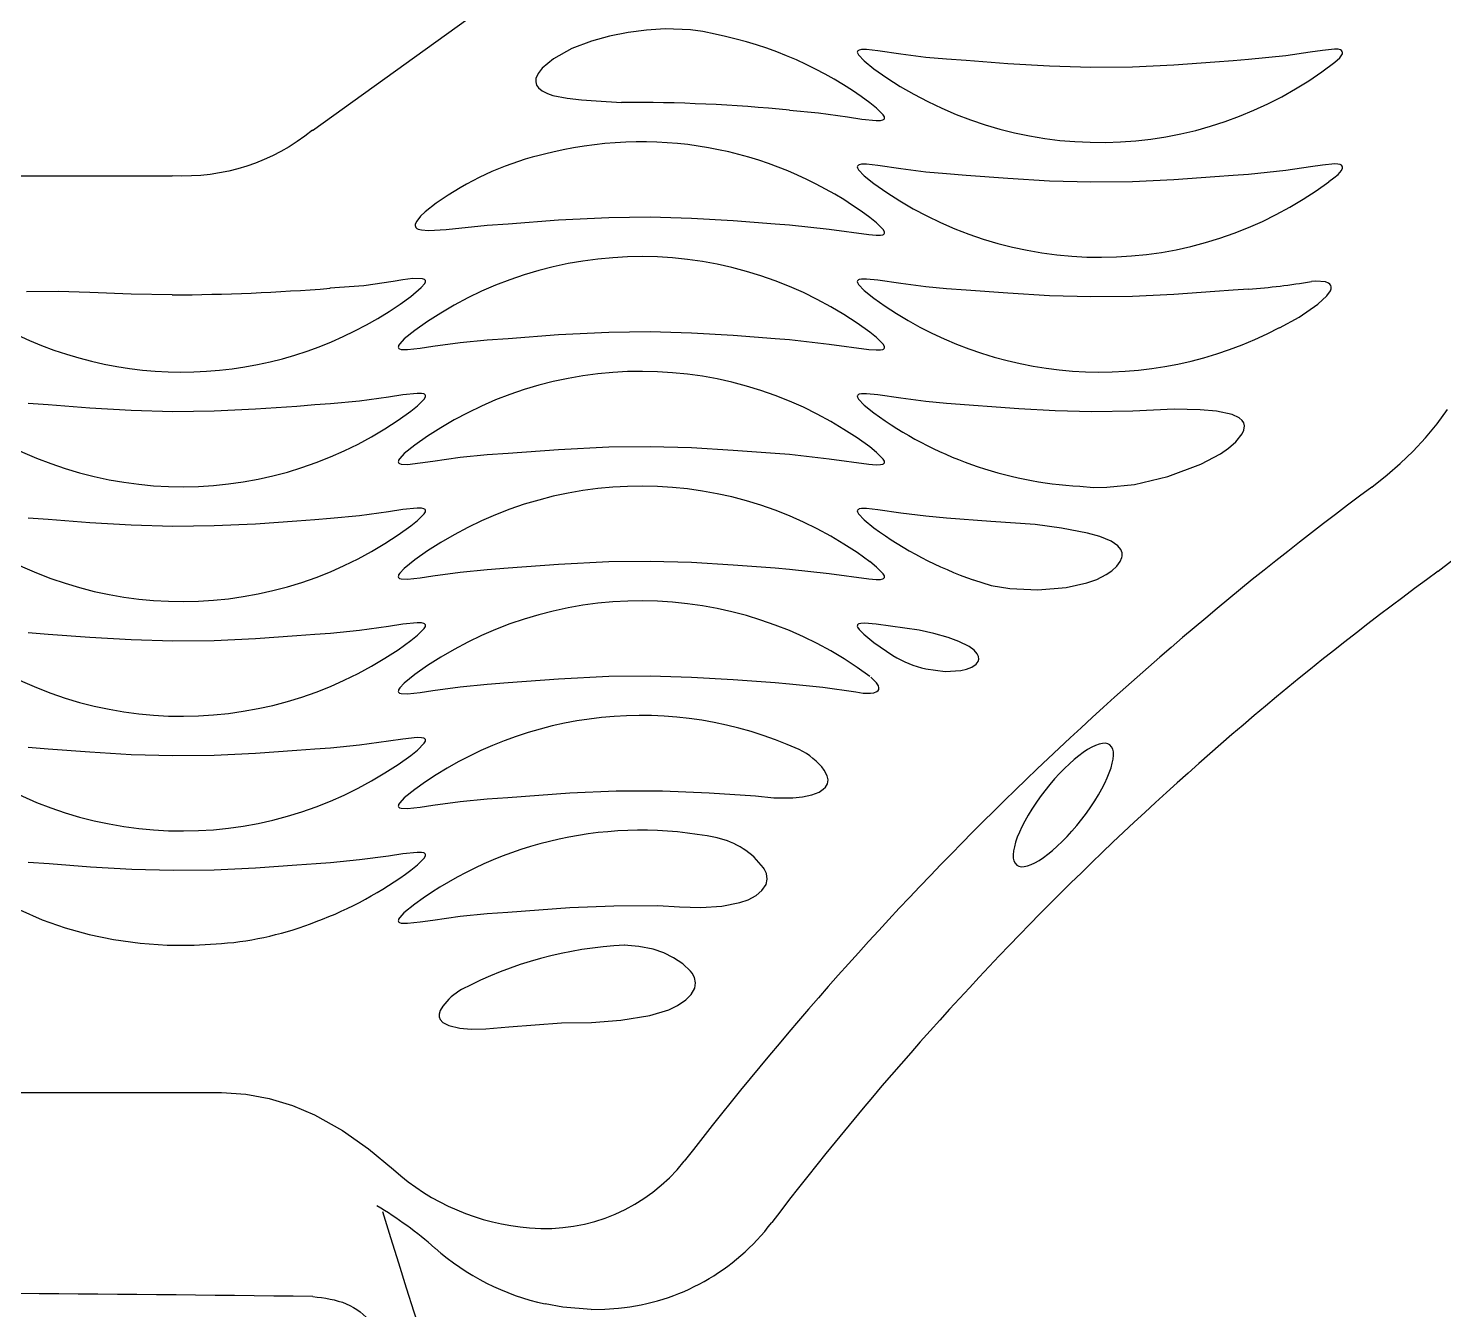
# Model space of a CAD drawing. Extents: x 398 to 509, y 623 to 780.
# Drawn here: x 467.09 to 482.5, y 671.86 to 685.82 of the extents above; entities that cross this region are included whole.
import ezdxf

# ---------------------------------------------------------------- set-up
doc = ezdxf.new("R2010")
doc.units = 0
doc.header["$MEASUREMENT"] = 0
for name, color, linetype in [('1', 4, 'Continuous'), ('2', 3, 'Continuous'), ('LIGHT', 2, 'Continuous')]:
    doc.layers.add(name, color=color, linetype=linetype)

# ---------------------------------------------------------------- blocks, each defined once
blk = doc.blocks.new('2018 PRISM')
at = {"layer": '1', "linetype": 'Continuous', "lineweight": 25}
for p, q in [((71.601, 41.006), (80.618, 47.489)), ((42.517, 40.51), (70.074, 40.51)), ((78.282, 35.139), (78.493, 35.111)), ((74.328, 28.186), (74.135, 28.22)), ((74.635, 28.161), (74.328, 28.186))]:
    blk.add_line(p, q, dxfattribs=at)
at = {"layer": '1', "linetype": 'Continuous', "lineweight": 25, "flags": 128}
for points in [[(83.138, 37.119), (83.308, 37.252), (83.448, 37.375), (83.589, 37.512), (83.723, 37.656), (83.85, 37.809), (83.965, 37.965)], [(83.862, 36.202), (84.121, 36.404), (84.362, 36.622), (84.584, 36.855), (84.785, 37.1), (84.965, 37.354), (85.122, 37.616), (85.254, 37.881), (85.36, 38.151)], [(58.662, 30.523), (59.662, 30.523), (63.662, 30.523), (70.61, 30.523)], [(70.61, 30.523), (70.873, 30.506), (71.13, 30.459), (71.382, 30.382), (71.623, 30.279), (71.926, 30.11), (72.212, 29.909), (72.483, 29.684)], [(74.635, 28.161), (74.785, 28.163), (74.935, 28.174)]]:
    blk.add_lwpolyline(points, dxfattribs=at)
at = {"layer": '1', "linetype": 'Continuous', "lineweight": 25}
for centre, radius, start, end in [((105.804, 6.519), 38.08, 126.5278, 142.3602), ((104.524, 7.799), 35.123, 126.0338, 142.6488), ((74.134, 30.976), 1.934, 265.005, 321.5924), ((74.159, 31.551), 2.509, 228.0897, 265.5936), ((70.175, 25.715), 4.16, 48.4361, 59.2324), ((74.704, 30.543), 2.381, 275.5799, 322.9311), ((74.715, 30.853), 2.696, 228.6935, 257.5783), ((65.275, -450.822), 479.165, 89.24324, 90.87176)]:
    blk.add_arc(centre, radius, start, end, dxfattribs=at)
at = {"layer": '1'}
blk.add_arc((83.999, 28.373), 14.1, 266.1839, 2.1204, dxfattribs=at)
at = {"layer": '1', "linetype": 'Continuous', "lineweight": 25, "extrusion": (0, 0, -1)}
blk.add_ellipse((69.605, 44.552), major_axis=(-1.279, 3.937), ratio=0.724715, start_param=2.870674, end_param=3.412511, dxfattribs=at)
at = {"layer": '1'}
blk.add_open_spline([(72.362, 29.227), (73.316, 26.159), (73.989, 24.353), (74.489, 23.181), (75.153, 21.417), (75.683, 19.931), (75.683, 19.931), (76.213, 18.208), (76.355, 17.62), (76.517, 16.513), (76.517, 16.513), (76.586, 14.507), (76.586, 14.507), (76.604, 12.445), (76.604, 12.445), (76.604, 12.445), (76.604, 12.445), (76.604, 12.445), (76.604, 12.445), (76.592, 11.75), (76.592, 11.75), (76.592, 11.75), (76.51, 11.182), (76.51, 11.182), (76.319, 10.662), (76.319, 10.662)], degree=3, knots=[0, 0, 0, 0, 1.460481, 1.460481, 4.381444, 4.381444, 6.154913, 6.154913, 7.928382, 7.928382, 9.422692, 9.422692, 10.895404, 10.895404, 11.835549, 11.835549, 12.775694, 12.775694, 13.325937, 13.325937, 13.642626, 13.642626, 13.959316, 13.959316, 14.320028, 14.320028, 14.320028, 14.320028], dxfattribs=at)
blk.add_spline([(71.604, 28.301), (71.969, 28.221), (72.251, 28.016), (72.494, 27.662), (72.549, 27.5)], degree=3, dxfattribs=at)
at = {"layer": '2', "linetype": 'Continuous', "lineweight": 25}
for p, q in [((78.721, 41.765), (78.505, 41.781)), ((81.797, 41.776), (81.628, 41.764)), ((78.721, 40.515), (78.505, 40.531)), ((81.797, 40.526), (81.628, 40.514)), ((82.672, 40.447), (82.727, 40.49)), ((73.058, 39.924), (73.505, 39.973)), ((76.639, 39.989), (76.797, 39.977)), ((72.159, 39.313), (71.791, 39.286)), ((78.721, 39.265), (78.505, 39.281)), ((81.797, 39.276), (81.628, 39.264)), ((76.639, 38.739), (76.797, 38.727)), ((68.721, 38.015), (68.505, 38.031)), ((71.797, 38.026), (71.628, 38.014)), ((76.639, 37.489), (76.797, 37.477)), ((68.721, 36.765), (68.505, 36.781)), ((71.797, 36.776), (71.628, 36.764)), ((76.639, 36.239), (76.797, 36.227)), ((68.721, 35.515), (68.505, 35.531)), ((71.797, 35.526), (71.628, 35.514)), ((77.716, 35.426), (77.923, 35.285)), ((76.639, 34.989), (76.797, 34.977)), ((68.721, 34.265), (68.505, 34.281)), ((71.797, 34.276), (71.628, 34.264)), ((68.732, 33.014), (68.505, 33.031)), ((71.797, 33.026), (71.639, 33.015)), ((73.74, 31.24), (74.314, 31.282))]:
    blk.add_line(p, q, dxfattribs=at)
at = {"layer": '2', "linetype": 'Continuous', "lineweight": 25, "flags": 128}
for points in [[(75.987, 42.052), (75.854, 42.081), (75.719, 42.1), (75.441, 42.111), (75.239, 42.099), (75.039, 42.072), (74.837, 42.031), (74.639, 41.977)], [(74.639, 41.977), (74.425, 41.897), (74.226, 41.786), (74.104, 41.684), (74.059, 41.626), (74.035, 41.569), (74.032, 41.533), (74.042, 41.497), (74.061, 41.469), (74.102, 41.435), (74.159, 41.407), (74.22, 41.387), (74.374, 41.355), (74.532, 41.337), (74.691, 41.326), (74.967, 41.311)], [(78.505, 41.781), (78.281, 41.801), (78.008, 41.837), (77.76, 41.873), (77.636, 41.886), (77.582, 41.886), (77.555, 41.881), (77.547, 41.877), (77.54, 41.871), (77.536, 41.865), (77.535, 41.859), (77.537, 41.849), (77.547, 41.827), (77.609, 41.762), (77.715, 41.677)], [(82.734, 41.89), (82.601, 41.877), (82.468, 41.857), (82.203, 41.818), (81.797, 41.776)], [(82.735, 41.747), (82.791, 41.796), (82.807, 41.817), (82.819, 41.841), (82.82, 41.853), (82.818, 41.863), (82.816, 41.866), (82.809, 41.875), (82.797, 41.882), (82.772, 41.889), (82.734, 41.89)], [(81.628, 41.764), (81.43, 41.749), (80.981, 41.717), (80.531, 41.696), (80.079, 41.691), (79.627, 41.704), (79.174, 41.731), (78.721, 41.765)], [(76.797, 41.227), (77.113, 41.196), (77.427, 41.153), (77.584, 41.129), (77.742, 41.113), (77.789, 41.114), (77.813, 41.119), (77.821, 41.123), (77.828, 41.129), (77.831, 41.135), (77.832, 41.142), (77.83, 41.152), (77.818, 41.175), (77.745, 41.248), (77.673, 41.306)], [(78.505, 40.531), (78.281, 40.551), (78.008, 40.587), (77.76, 40.623), (77.636, 40.636), (77.582, 40.636), (77.555, 40.631), (77.547, 40.627), (77.54, 40.621), (77.536, 40.615), (77.535, 40.609), (77.537, 40.599), (77.547, 40.577), (77.609, 40.512), (77.715, 40.427)], [(82.736, 40.64), (82.603, 40.627), (82.47, 40.607), (82.204, 40.569), (81.797, 40.526)], [(82.727, 40.49), (82.771, 40.525), (82.808, 40.568), (82.819, 40.593), (82.82, 40.605), (82.817, 40.615), (82.816, 40.617), (82.808, 40.625), (82.795, 40.633), (82.769, 40.639), (82.736, 40.64)], [(81.628, 40.514), (81.43, 40.499), (80.981, 40.467), (80.531, 40.446), (80.079, 40.441), (79.627, 40.454), (79.174, 40.481), (78.721, 40.515)], [(73.078, 40.299), (72.949, 40.213), (72.828, 40.117), (72.778, 40.071), (72.736, 40.018), (72.72, 39.984), (72.719, 39.968), (72.721, 39.958), (72.726, 39.949), (72.738, 39.938), (72.752, 39.93), (72.789, 39.921), (72.864, 39.915), (73.058, 39.924)], [(73.505, 39.973), (73.505, 39.973), (73.732, 39.989)], [(73.732, 39.989), (74.28, 40.03), (74.829, 40.058), (75.279, 40.063), (75.73, 40.05), (76.184, 40.023), (76.639, 39.989)], [(76.797, 39.977), (77.228, 39.928), (77.659, 39.87), (77.742, 39.863), (77.789, 39.864), (77.813, 39.869), (77.821, 39.873), (77.828, 39.879), (77.831, 39.885), (77.832, 39.892), (77.83, 39.902), (77.818, 39.925), (77.745, 39.998), (77.672, 40.057)], [(72.672, 39.197), (72.786, 39.292), (72.825, 39.339), (72.831, 39.355), (72.832, 39.364), (72.83, 39.37), (72.826, 39.377), (72.819, 39.381), (72.8, 39.388), (72.693, 39.393), (72.586, 39.377), (72.479, 39.358), (72.159, 39.313)], [(78.505, 39.281), (78.281, 39.301), (78.008, 39.337), (77.76, 39.373), (77.636, 39.386), (77.582, 39.386), (77.555, 39.381), (77.547, 39.377), (77.54, 39.371), (77.536, 39.365), (77.535, 39.359), (77.537, 39.349), (77.547, 39.327), (77.609, 39.262), (77.715, 39.177)], [(82.552, 39.111), (82.65, 39.202), (82.688, 39.256), (82.696, 39.278), (82.697, 39.302), (82.693, 39.317), (82.683, 39.33), (82.666, 39.342), (82.633, 39.354), (82.53, 39.362), (82.481, 39.358)], [(70.074, 39.213), (69.624, 39.222), (69.174, 39.239), (68.83, 39.249), (68.487, 39.246)], [(81.628, 39.264), (81.43, 39.249), (80.981, 39.217), (80.531, 39.196), (80.079, 39.191), (79.627, 39.204), (79.174, 39.231), (78.721, 39.265)], [(82.133, 38.856), (82.348, 38.972), (82.552, 39.111)], [(72.715, 38.826), (72.601, 38.734), (72.551, 38.681), (72.539, 38.662), (72.536, 38.651), (72.535, 38.643), (72.537, 38.636), (72.541, 38.631), (72.549, 38.625), (72.566, 38.62), (72.637, 38.617), (72.775, 38.632), (72.913, 38.653), (73.209, 38.694), (73.505, 38.723)], [(73.505, 38.723), (73.505, 38.723), (73.732, 38.739)], [(73.732, 38.739), (74.28, 38.78), (74.829, 38.808), (75.279, 38.813), (75.73, 38.8), (76.184, 38.773), (76.639, 38.739)], [(76.797, 38.727), (77.228, 38.678), (77.659, 38.62), (77.742, 38.613), (77.789, 38.614), (77.813, 38.619), (77.821, 38.623), (77.828, 38.629), (77.831, 38.635), (77.832, 38.642), (77.83, 38.652), (77.818, 38.675), (77.745, 38.748), (77.672, 38.807)], [(72.672, 37.947), (72.745, 38.005), (72.818, 38.078), (72.83, 38.101), (72.832, 38.112), (72.831, 38.118), (72.828, 38.124), (72.821, 38.13), (72.813, 38.134), (72.789, 38.139), (72.742, 38.14), (72.584, 38.125), (72.427, 38.1), (72.113, 38.057), (71.797, 38.026)], [(78.505, 38.031), (78.281, 38.051), (78.008, 38.087), (77.76, 38.123), (77.636, 38.136), (77.582, 38.136), (77.555, 38.131), (77.547, 38.127), (77.54, 38.121), (77.536, 38.115), (77.535, 38.109), (77.537, 38.099), (77.547, 38.077), (77.609, 38.012), (77.715, 37.927)], [(71.628, 38.014), (71.43, 37.999), (70.981, 37.967), (70.531, 37.946), (70.079, 37.941), (69.627, 37.954), (69.174, 37.981), (68.721, 38.015)], [(80.988, 37.967), (80.538, 37.946), (80.088, 37.941), (79.692, 37.951), (79.296, 37.972), (78.505, 38.031)], [(81.276, 37.369), (81.492, 37.483), (81.579, 37.543), (81.659, 37.613), (81.728, 37.699), (81.746, 37.741), (81.752, 37.788), (81.744, 37.819), (81.727, 37.846), (81.693, 37.875), (81.618, 37.911), (81.448, 37.947), (81.271, 37.961), (80.988, 37.967)], [(72.715, 37.576), (72.601, 37.484), (72.551, 37.431), (72.539, 37.412), (72.536, 37.401), (72.535, 37.393), (72.537, 37.386), (72.541, 37.381), (72.549, 37.375), (72.566, 37.37), (72.637, 37.367), (72.775, 37.382), (72.913, 37.403), (73.209, 37.444), (73.505, 37.473)], [(73.505, 37.473), (73.505, 37.473), (73.733, 37.489)], [(73.733, 37.489), (74.28, 37.53), (74.829, 37.558), (75.279, 37.563), (75.73, 37.55), (76.184, 37.523), (76.639, 37.489)], [(76.797, 37.477), (77.228, 37.428), (77.659, 37.37), (77.742, 37.363), (77.789, 37.364), (77.813, 37.369), (77.821, 37.373), (77.828, 37.379), (77.831, 37.385), (77.832, 37.392), (77.83, 37.402), (77.818, 37.425), (77.745, 37.498), (77.672, 37.557)], [(79.959, 37.128), (80.107, 37.116), (80.254, 37.117), (80.555, 37.149), (80.919, 37.236), (81.276, 37.369)], [(72.672, 36.697), (72.745, 36.755), (72.818, 36.828), (72.83, 36.851), (72.832, 36.862), (72.831, 36.868), (72.828, 36.874), (72.821, 36.88), (72.813, 36.884), (72.789, 36.889), (72.742, 36.89), (72.584, 36.875), (72.427, 36.85), (72.113, 36.807), (71.797, 36.776)], [(78.505, 36.781), (78.281, 36.801), (78.008, 36.837), (77.76, 36.873), (77.636, 36.886), (77.582, 36.886), (77.555, 36.881), (77.547, 36.877), (77.54, 36.871), (77.536, 36.865), (77.535, 36.859), (77.537, 36.849), (77.547, 36.827), (77.609, 36.762), (77.715, 36.677)], [(71.628, 36.764), (71.43, 36.749), (70.981, 36.717), (70.531, 36.696), (70.079, 36.691), (69.627, 36.704), (69.174, 36.731), (68.721, 36.765)], [(79.474, 36.712), (78.99, 36.744), (78.505, 36.781)], [(79.81, 36.026), (80.034, 36.075), (80.143, 36.114), (80.246, 36.167), (80.307, 36.208), (80.361, 36.257), (80.398, 36.307), (80.417, 36.351), (80.42, 36.366), (80.42, 36.404), (80.406, 36.441), (80.373, 36.481), (80.3, 36.53), (80.175, 36.581), (80.041, 36.616), (79.76, 36.671), (79.474, 36.712)], [(72.715, 36.326), (72.601, 36.234), (72.551, 36.181), (72.539, 36.162), (72.536, 36.151), (72.535, 36.143), (72.537, 36.136), (72.541, 36.131), (72.549, 36.125), (72.566, 36.12), (72.637, 36.117), (72.775, 36.132), (72.913, 36.153), (73.209, 36.194), (73.505, 36.223)], [(73.505, 36.223), (73.505, 36.223), (73.732, 36.239)], [(73.732, 36.239), (74.28, 36.28), (74.829, 36.308), (75.279, 36.313), (75.73, 36.3), (76.184, 36.273), (76.639, 36.239)], [(76.797, 36.227), (77.228, 36.178), (77.659, 36.12), (77.742, 36.113), (77.789, 36.114), (77.813, 36.119), (77.821, 36.123), (77.828, 36.129), (77.831, 36.135), (77.832, 36.142), (77.83, 36.152), (77.818, 36.175), (77.745, 36.248), (77.672, 36.307)], [(78.799, 36.109), (78.992, 36.048), (79.196, 36.013), (79.502, 36.001), (79.81, 36.026)], [(72.672, 35.447), (72.745, 35.505), (72.818, 35.578), (72.83, 35.601), (72.832, 35.612), (72.831, 35.618), (72.828, 35.624), (72.821, 35.63), (72.813, 35.634), (72.789, 35.639), (72.742, 35.64), (72.584, 35.625), (72.427, 35.6), (72.113, 35.557), (71.797, 35.526)], [(78.209, 35.56), (77.741, 35.625), (77.74, 35.626), (77.615, 35.637), (77.573, 35.635), (77.553, 35.63), (77.545, 35.625), (77.538, 35.619), (77.536, 35.613), (77.535, 35.606), (77.538, 35.595), (77.555, 35.567), (77.605, 35.516), (77.716, 35.426)], [(71.628, 35.514), (71.43, 35.499), (70.981, 35.467), (70.531, 35.446), (70.079, 35.441), (69.627, 35.454), (69.174, 35.481), (68.721, 35.515)], [(78.523, 35.48), (78.368, 35.524), (78.209, 35.56)], [(78.493, 35.111), (78.663, 35.121), (78.724, 35.135), (78.782, 35.158), (78.831, 35.192), (78.851, 35.221), (78.858, 35.245), (78.855, 35.275), (78.842, 35.303), (78.807, 35.342), (78.752, 35.382), (78.641, 35.438), (78.523, 35.48)], [(72.715, 35.076), (72.601, 34.984), (72.551, 34.931), (72.539, 34.912), (72.536, 34.901), (72.535, 34.893), (72.537, 34.886), (72.541, 34.881), (72.549, 34.875), (72.566, 34.87), (72.637, 34.867), (72.775, 34.882), (72.913, 34.903), (73.209, 34.944), (73.505, 34.973)], [(73.732, 34.989), (74.28, 35.03), (74.829, 35.058), (75.279, 35.063), (75.73, 35.05), (76.184, 35.023), (76.639, 34.989)], [(77.52, 34.889), (77.6, 34.876), (77.68, 34.873), (77.716, 34.878), (77.749, 34.891), (77.762, 34.902), (77.768, 34.914), (77.769, 34.917), (77.771, 34.933), (77.765, 34.954), (77.745, 34.987), (77.682, 35.049)], [(73.505, 34.973), (73.505, 34.973), (73.732, 34.989)], [(76.797, 34.977), (77.159, 34.941), (77.52, 34.889)], [(72.672, 34.197), (72.745, 34.255), (72.818, 34.328), (72.83, 34.351), (72.832, 34.362), (72.831, 34.368), (72.828, 34.374), (72.821, 34.38), (72.813, 34.384), (72.789, 34.389), (72.742, 34.39), (72.584, 34.375), (72.427, 34.35), (72.113, 34.307), (71.797, 34.276)], [(71.628, 34.264), (71.43, 34.249), (70.981, 34.217), (70.531, 34.196), (70.079, 34.191), (69.627, 34.204), (69.174, 34.231), (68.721, 34.265)], [(76.831, 33.733), (76.937, 33.744), (77.041, 33.766), (77.12, 33.797), (77.165, 33.827), (77.187, 33.849), (77.209, 33.887), (77.216, 33.931), (77.207, 33.974), (77.174, 34.035)], [(72.715, 33.826), (72.601, 33.734), (72.551, 33.681), (72.539, 33.662), (72.536, 33.651), (72.535, 33.643), (72.537, 33.636), (72.541, 33.631), (72.549, 33.625), (72.566, 33.62), (72.637, 33.617), (72.775, 33.632), (72.913, 33.653), (73.209, 33.694), (73.505, 33.723)], [(73.505, 33.723), (73.73, 33.739), (74.403, 33.788), (74.907, 33.809), (75.412, 33.811), (75.92, 33.79), (76.426, 33.755)], [(76.426, 33.755), (76.627, 33.734), (76.831, 33.733)], [(71.639, 33.015), (71.43, 32.999), (70.981, 32.967), (70.531, 32.946), (70.082, 32.941), (69.633, 32.953), (69.182, 32.98), (68.732, 33.014)], [(72.672, 32.947), (72.745, 33.005), (72.818, 33.078), (72.83, 33.101), (72.832, 33.112), (72.831, 33.118), (72.828, 33.124), (72.821, 33.13), (72.813, 33.134), (72.789, 33.139), (72.742, 33.14), (72.584, 33.125), (72.427, 33.1), (72.113, 33.057), (71.797, 33.026)], [(75.363, 32.562), (75.597, 32.545), (75.83, 32.54), (76.06, 32.555), (76.254, 32.592), (76.346, 32.624), (76.433, 32.671), (76.495, 32.723), (76.541, 32.791), (76.553, 32.848), (76.546, 32.908), (76.52, 32.961), (76.513, 32.971)], [(72.716, 32.577), (72.597, 32.481), (72.551, 32.431), (72.539, 32.412), (72.536, 32.401), (72.535, 32.393), (72.537, 32.386), (72.541, 32.381), (72.549, 32.375), (72.566, 32.37), (72.637, 32.367), (72.775, 32.382), (72.913, 32.403), (73.209, 32.444), (73.505, 32.473)], [(73.505, 32.473), (73.73, 32.489), (74.403, 32.538), (74.883, 32.559), (75.363, 32.562)], [(68.414, 32.515), (68.655, 32.404), (68.905, 32.316), (69.168, 32.244), (69.435, 32.19), (69.724, 32.15), (70.016, 32.129), (70.313, 32.128), (70.61, 32.147)], [(75.718, 31.846), (75.633, 31.924), (75.533, 31.992), (75.426, 32.044), (75.31, 32.084), (75.157, 32.115), (74.997, 32.128)], [(74.314, 31.282), (74.638, 31.287), (74.961, 31.311), (75.275, 31.363), (75.481, 31.426), (75.578, 31.472), (75.667, 31.533), (75.724, 31.59), (75.764, 31.661), (75.774, 31.718), (75.763, 31.776), (75.736, 31.825), (75.718, 31.846)], [(73.019, 31.464), (72.991, 31.417), (72.979, 31.379), (72.981, 31.347), (72.992, 31.318), (73.02, 31.287), (73.086, 31.252), (73.205, 31.224), (73.329, 31.215), (73.488, 31.216)], [(73.488, 31.216), (73.488, 31.216), (73.74, 31.24)]]:
    blk.add_lwpolyline(points, dxfattribs=at)
at = {"layer": '2', "linetype": 'Continuous', "lineweight": 25}
for centre, radius, start, end in [((75.184, 37.961), 4.169, 53.3439, 78.8966), ((80.179, 45.051), 4.177, 233.8597, 307.7281), ((75.021, 22.468), 18.843, 84.5893, 90.1634), ((75.183, 36.713), 4.168, 53.337, 103.3671), ((74.911, 37.46), 3.38, 101.8015, 122.8435), ((80.18, 43.804), 4.181, 233.8755, 306.5812), ((75.18, 35.449), 4.181, 53.4184, 126.1249), ((81.192, 47.203), 7.95, 274.3685, 279.3297), ((70.181, 42.547), 4.175, 244.5323, 306.6316), ((69.905, 63.448), 24.236, 270.3994, 274.4643), ((80.181, 42.555), 4.182, 233.8739, 297.819), ((75.18, 34.199), 4.181, 53.4184, 126.1249), ((70.18, 41.304), 4.181, 233.8756, 306.5812), ((80.188, 41.319), 4.197, 233.9062, 266.8769), ((75.18, 32.949), 4.181, 53.4184, 126.1249), ((70.18, 40.054), 4.181, 233.8755, 306.5812), ((80.156, 40.012), 4.133, 233.799, 250.8201), ((75.18, 31.699), 4.181, 53.4092, 126.125), ((70.18, 38.804), 4.181, 233.8755, 306.5812), ((78.51, 36.213), 1.098, 237.6887, 258.0172), ((75.18, 30.452), 4.179, 65.6662, 126.149), ((76.585, 33.598), 0.734, 36.5564, 64.3735), ((70.18, 37.554), 4.181, 233.8756, 306.5811), ((75.18, 29.202), 4.179, 78.5643, 126.1284), ((75.82, 32.454), 0.865, 36.7596, 77.3675), ((70.213, 36.241), 4.111, 290.3301, 306.7317), ((70.333, 35.676), 3.54, 274.487, 291.6896), ((75.194, 27.911), 4.221, 92.6672, 117.8186), ((73.571, 31.042), 0.695, 119.9225, 142.5822)]:
    blk.add_arc(centre, radius, start, end, dxfattribs=at)
at = {"layer": 'LIGHT', "extrusion": (0, 0, -1)}
blk.add_ellipse((79.779, 33.656), major_axis=(0.508, 0.654), ratio=0.306959, dxfattribs=at)

msp = doc.modelspace()

# ---------------------------------------------------------------- block references
at = {"layer": '1'}
msp.add_blockref('2018 PRISM', (398.58, 643.705), dxfattribs=at)

doc.saveas('drawing.dxf')
